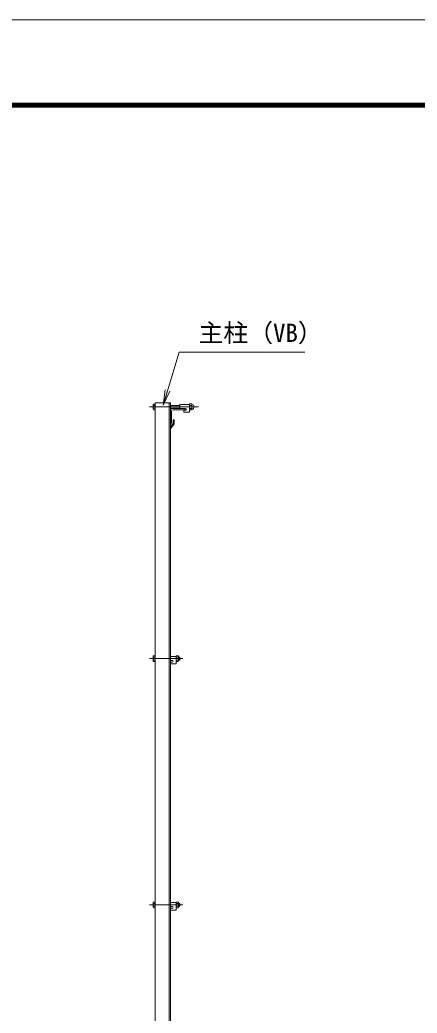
# Model space of a CAD drawing. Units: millimetres, scale not verified. Extents: x -4200 to 4200, y -2970 to 2970.
# Drawn here: x -300 to 747, y 348 to 2970 of the extents above; entities that cross this region are included whole.
import ezdxf
from ezdxf.enums import TextEntityAlignment as Align

# ---------------------------------------------------------------- set-up
doc = ezdxf.new("R2010")
doc.units = ezdxf.units.MM
doc.header["$LTSCALE"] = 20
doc.linetypes.add('USER1', pattern=[50.8, 31.75, -6.35, 6.35, -6.35])
for name, color, linetype, lineweight in [('0-0_D-STR1', 1, 'Continuous', 18), ('0-1_D-BMK', 2, 'USER1', 13), ('0-3_D-STR3', 3, 'Continuous', 13), ('0-6_0', 7, 'Continuous', 9), ('0-A_D-STR-TXT', 7, 'Continuous', 9), ('0-B_D-TTL', 7, 'Continuous', 9)]:
    doc.layers.add(name, color=color, linetype=linetype, lineweight=lineweight)
doc.styles.add('ＭＳ ゴシック', font='')
doc.styles.get('ＭＳ ゴシック').set_extended_font_data('MS Gothic')

# ---------------------------------------------------------------- blocks, each defined once
blk = doc.blocks.new('_Open')
at = {"layer": '0-6_0'}
blk.add_line((-20, 3.33), (0, 0), dxfattribs=at)
blk.add_lwpolyline([(-20, -3.33), (0, 0), (-20, 0)], dxfattribs=at)

msp = doc.modelspace()

# ---------------------------------------------------------------- linework, layer by layer
at = {"layer": '0-0_D-STR1'}
for p, q in [((56.53, -311.02), (56.53, 1958.98)), ((96.53, 1958.98), (56.53, 1958.98)), ((93.03, -311.02), (93.03, 1958.98)), ((96.53, -311.02), (96.53, 1958.98)), ((136.53, 1943.98), (101.53, 1943.98)), ((134.53, 1940.98), (104.03, 1940.98)), ((136.53, 1942.98), (136.53, 1943.98)), ((96.53, 1938.98), (96.53, 1903.98)), ((99.53, 1936.48), (99.53, 1905.98)), ((103.53, 1914.36), (103.53, 1904.48)), ((103.53, 1914.36), (106.53, 1914.36)), ((106.53, 1914.36), (106.53, 1903.36)), ((103.53, 1904.48), (96.53, 1895.43)), ((97.53, 1903.98), (96.53, 1903.98)), ((106.53, 1903.36), (96.53, 1890.86)), ((96.53, 1895.43), (96.53, 1890.86))]:
    msp.add_line(p, q, dxfattribs=at)
for centre, radius, start, end in [((101.53, 1938.98), 5, 90, 180), ((104.03, 1936.48), 4.5, 90, 180), ((134.53, 1942.98), 2, 270, 0), ((97.53, 1905.98), 2, 270, 0)]:
    msp.add_arc(centre, radius, start, end, dxfattribs=at)
at = {"layer": '0-1_D-BMK'}
for p, q in [((170.76, 1948.48), (41.53, 1948.48)), ((129.53, 1283.98), (41.53, 1283.98)), ((129.53, 633.98), (41.53, 633.98))]:
    msp.add_line(p, q, dxfattribs=at)
at = {"layer": '0-3_D-STR3'}
for p, q in [((51.23, 1954.78), (51.92, 1955.99)), ((51.23, 1954.78), (51.23, 1942.18)), ((51.23, 1942.18), (51.92, 1940.97)), ((56.53, 1955.99), (51.92, 1955.99)), ((56.53, 1952.23), (51.92, 1952.23)), ((56.53, 1944.73), (51.92, 1944.73)), ((56.53, 1940.97), (51.92, 1940.97)), ((56.53, 1955.99), (56.53, 1940.97)), ((96.53, 1952.48), (121.78, 1952.48)), ((96.53, 1951.73), (121.78, 1951.73)), ((96.53, 1945.23), (121.78, 1945.23)), ((96.53, 1944.48), (121.78, 1944.48)), ((121.78, 1954.48), (121.78, 1943.98)), ((146.78, 1954.48), (121.78, 1954.48)), ((136.53, 1943.98), (121.78, 1943.98)), ((146.78, 1954.71), (146.78, 1942.37)), ((146.78, 1954.71), (146.78, 1942.37)), ((146.78, 1954.48), (146.78, 1934.48)), ((147.78, 1956.58), (152.28, 1956.58)), ((152.28, 1952.53), (147.78, 1952.53)), ((152.28, 1944.43), (147.78, 1944.43)), ((147.78, 1940.38), (152.28, 1940.38)), ((153.28, 1954.71), (153.28, 1942.37)), ((153.28, 1954.71), (153.28, 1942.37)), ((131.78, 1939.48), (131.78, 1934.48)), ((136.53, 1939.48), (131.78, 1939.48)), ((146.78, 1934.48), (131.78, 1934.48)), ((51.23, 1290.28), (51.92, 1291.49)), ((51.23, 1290.28), (51.23, 1277.68)), ((56.53, 1291.49), (51.92, 1291.49)), ((56.53, 1287.73), (51.92, 1287.73)), ((56.53, 1291.49), (56.53, 1276.47)), ((111.53, 1289.98), (96.53, 1289.98)), ((111.53, 1291.49), (117.3, 1291.49)), ((111.53, 1276.47), (111.53, 1291.49)), ((111.53, 1289.98), (111.53, 1269.98)), ((111.53, 1287.73), (117.3, 1287.73)), ((117.3, 1291.49), (118.03, 1290.23)), ((118.03, 1277.73), (118.03, 1290.23)), ((118.03, 1287.98), (120.33, 1287.98)), ((120.33, 1287.98), (121.53, 1286.78)), ((120.33, 1287.98), (120.33, 1279.98)), ((121.53, 1286.78), (121.53, 1281.18)), ((51.23, 1277.68), (51.92, 1276.47)), ((56.53, 1280.23), (51.92, 1280.23)), ((56.53, 1276.47), (51.92, 1276.47)), ((101.28, 1279.48), (96.53, 1279.48)), ((96.53, 1274.98), (96.53, 1269.98)), ((101.28, 1274.98), (96.53, 1274.98)), ((111.53, 1269.98), (96.53, 1269.98)), ((111.53, 1280.23), (117.3, 1280.23)), ((111.53, 1276.47), (117.3, 1276.47)), ((117.3, 1276.47), (118.03, 1277.73)), ((118.03, 1279.98), (120.33, 1279.98)), ((120.33, 1279.98), (121.53, 1281.18)), ((51.23, 640.28), (51.92, 641.49)), ((51.23, 640.28), (51.23, 627.68)), ((56.53, 641.49), (51.92, 641.49)), ((56.53, 637.73), (51.92, 637.73)), ((56.53, 630.23), (51.92, 630.23)), ((56.53, 641.49), (56.53, 626.47)), ((111.53, 639.98), (96.53, 639.98)), ((101.28, 629.48), (96.53, 629.48)), ((111.53, 626.47), (111.53, 641.49)), ((111.53, 639.98), (111.53, 619.98)), ((111.53, 637.73), (117.3, 637.73)), ((111.53, 630.23), (117.3, 630.23)), ((118.03, 627.73), (118.03, 640.23)), ((118.03, 637.98), (120.33, 637.98)), ((118.03, 629.98), (120.33, 629.98)), ((120.33, 637.98), (121.53, 636.78)), ((121.53, 636.78), (121.53, 631.18)), ((51.23, 627.68), (51.92, 626.47)), ((56.53, 626.47), (51.92, 626.47)), ((101.28, 624.98), (96.53, 624.98)), ((96.53, 624.98), (96.53, 619.98)), ((111.53, 619.98), (96.53, 619.98))]:
    msp.add_line(p, q, dxfattribs=at)
for points in [[(111.53, 641.49), (117.3, 641.49), (118.03, 640.23)], [(120.33, 637.98), (120.33, 629.98), (121.53, 631.18)], [(111.53, 626.47), (117.3, 626.47), (118.03, 627.73)]]:
    msp.add_lwpolyline(points, dxfattribs=at)
for centre, radius, start, end in [((63.76, 1948.48), 12.42, 162.4121, 197.5879), ((54.67, 1954.11), 3.32, 145.61585, 214.38415), ((54.67, 1942.85), 3.32, 145.61585, 214.38415), ((136.53, 1941.73), 2.25, 270, 90), ((149.32, 1954.55), 2.54, 127.21089, 232.78911), ((155.48, 1948.48), 8.7, 152.26063, 207.73937), ((149.33, 1942.4), 2.55, 127.42505, 232.57495), ((150.74, 1954.55), 2.54, 307.21089, 52.78911), ((144.58, 1948.48), 8.7, 332.26063, 27.73937), ((150.73, 1942.4), 2.55, 307.42505, 52.57495), ((153.65, 1955.42), 0.5, 189.83916, 262.83194), ((153.65, 1941.53), 0.5, 97.16806, 163.42019), ((152.78, 1948.48), 6.5, 277.16806, 82.83194), ((63.76, 1283.98), 12.42, 162.4121, 197.5879), ((54.67, 1289.61), 3.32, 145.61585, 214.38415), ((114.56, 1289.61), 3.32, 325.61586, 34.38414), ((105.46, 1283.98), 12.42, 342.4121, 17.5879), ((54.67, 1278.35), 3.32, 145.61585, 214.38415), ((101.28, 1277.23), 2.25, 270, 90), ((114.56, 1278.35), 3.32, 325.61585, 34.38416), ((63.76, 633.98), 12.42, 162.4121, 197.5879), ((54.67, 639.61), 3.32, 145.61585, 214.38415), ((54.67, 628.35), 3.32, 145.61585, 214.38415), ((101.28, 627.23), 2.25, 270, 90), ((114.56, 639.61), 3.32, 325.61586, 34.38414), ((105.46, 633.98), 12.42, 342.4121, 17.5879), ((114.56, 628.35), 3.32, 325.61585, 34.38416)]:
    msp.add_arc(centre, radius, start, end, dxfattribs=at)
at = {"layer": '0-A_D-STR-TXT'}
msp.add_lwpolyline([(451.21, 2092.86), (119.83, 2092.86), (78.14, 1955.2)], dxfattribs=at)
at = {"layer": '0-B_D-TTL', "color": 2, "lineweight": 18}
msp.add_lwpolyline([(-4200, 2970), (4200, 2970), (4200, -2970), (-4200, -2970)], close=True, dxfattribs=at)
at = {"layer": '0-B_D-TTL'}
for points in [[(-3930, 2750), (3930, 2750), (3930, -2750), (-3930, -2750)], [(-3927.5, 2747.5), (3927.5, 2747.5), (3927.5, -2747.5), (-3927.5, -2747.5)], [(-3925, 2745), (3925, 2745), (3925, -2745), (-3925, -2745)], [(-3922.5, 2742.5), (3922.5, 2742.5), (3922.5, -2742.5), (-3922.5, -2742.5)], [(-3920, 2740), (3920, 2740), (3920, -2740), (-3920, -2740)]]:
    msp.add_lwpolyline(points, close=True, dxfattribs=at)

# ---------------------------------------------------------------- block references
at = {"layer": '0-A_D-STR-TXT', "xscale": 2, "yscale": 2, "rotation": 253.14944}
msp.add_blockref('_Open', (77.56, 1953.28), dxfattribs=at)

# ---------------------------------------------------------------- texts
at = {"layer": '0-A_D-STR-TXT', "style": 'ＭＳ ゴシック'}
msp.add_text('主柱（VB）', height=48.09, dxfattribs=at).set_placement((170.76, 2105.44), align=Align.BOTTOM_LEFT)

doc.saveas('drawing.dxf')
